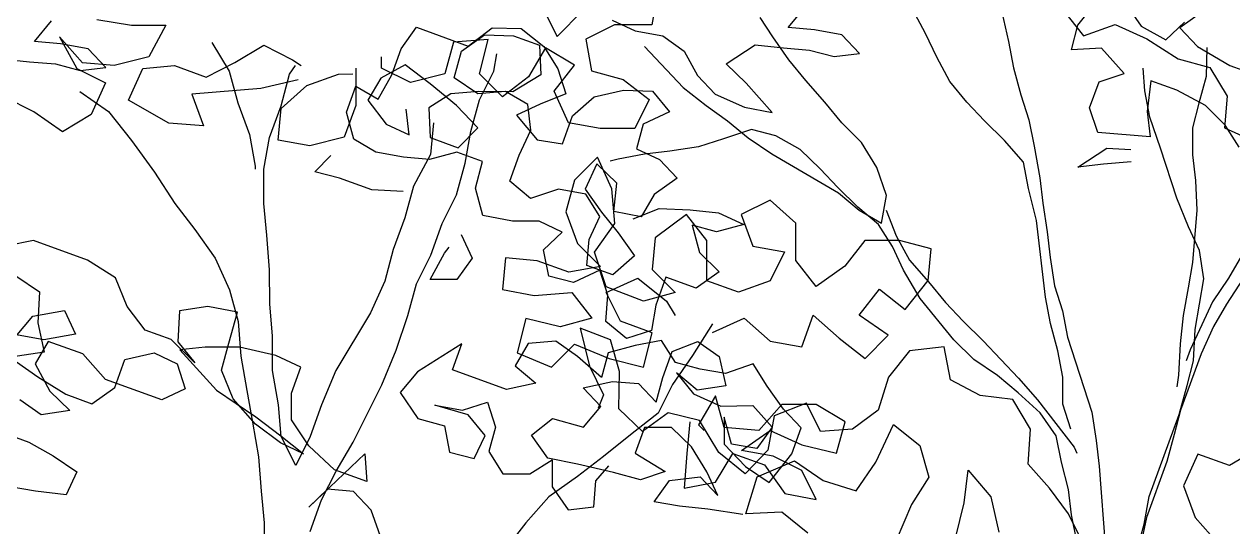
# Model space of a CAD drawing. Header units: millimetres. Extents: x 2622 to 2811, y 687 to 801.
# Drawn here: x 2710.775 to 2711.28, y 773.638 to 773.848 of the extents above; entities that cross this region are included whole.
import ezdxf

# ---------------------------------------------------------------- set-up
doc = ezdxf.new("R2010")
doc.units = ezdxf.units.MM
doc.layers.add('CHIOMA', color=94, linetype='Continuous')
doc.layers.add('tronco', color=36, linetype='Continuous')

msp = doc.modelspace()

# ---------------------------------------------------------------- linework, layer by layer
at = {"layer": 'CHIOMA'}
for p, q in [((2711.03948, 773.8614), (2711.03709, 773.84817)), ((2711.21514, 773.84806), (2711.22269, 773.85759)), ((2710.9914, 773.85535), (2710.99742, 773.84333)), ((2710.99742, 773.84333), (2711.00823, 773.85416)), ((2711.09404, 773.847), (2711.10127, 773.85563)), ((2711.20897, 773.85434), (2711.21739, 773.84353)), ((2711.23485, 773.85727), (2711.2416, 773.84766)), ((2711.26731, 773.85368), (2711.2577, 773.84694)), ((2710.77897, 773.8412), (2710.7862, 773.84983)), ((2710.8051, 773.85037), (2710.81952, 773.84798)), ((2710.81952, 773.84798), (2710.83395, 773.84799)), ((2710.83395, 773.84799), (2710.82675, 773.83476)), ((2711.02146, 773.84816), (2711.00945, 773.84214)), ((2711.02051, 773.85016), (2711.03013, 773.84564)), ((2711.03709, 773.84817), (2711.02146, 773.84816)), ((2711.08756, 773.84321), (2711.08229, 773.85126)), ((2711.21244, 773.83779), (2711.21514, 773.84806)), ((2711.21739, 773.84353), (2711.23061, 773.84835)), ((2711.23061, 773.84835), (2711.24384, 773.84235)), ((2711.2416, 773.84766), (2711.25179, 773.84192)), ((2711.25179, 773.84192), (2711.25959, 773.84932)), ((2710.78948, 773.84314), (2710.7967, 773.82992)), ((2710.7991, 773.83233), (2710.78948, 773.84314)), ((2710.93229, 773.83819), (2710.93861, 773.84715)), ((2710.93861, 773.84715), (2710.9603, 773.83927)), ((2710.95751, 773.83722), (2710.96712, 773.84396)), ((2710.9603, 773.83927), (2710.97024, 773.84692)), ((2710.96712, 773.84396), (2710.97928, 773.84364)), ((2710.97024, 773.84692), (2710.9824, 773.8466)), ((2710.97928, 773.84364), (2710.99012, 773.8397)), ((2710.9824, 773.8466), (2710.99193, 773.83905)), ((2711.03013, 773.84564), (2711.04163, 773.84351)), ((2711.04163, 773.84351), (2711.05059, 773.83719)), ((2711.0943, 773.83361), (2711.08756, 773.84321)), ((2711.10497, 773.8461), (2711.09404, 773.847)), ((2711.11648, 773.84397), (2711.10497, 773.8461)), ((2711.12387, 773.83617), (2711.11648, 773.84397)), ((2711.2577, 773.84694), (2711.2651, 773.83913)), ((2710.7899, 773.8403), (2710.77897, 773.8412)), ((2710.8014, 773.83817), (2710.7899, 773.8403)), ((2710.8088, 773.83037), (2710.8014, 773.83817)), ((2710.85319, 773.84079), (2710.86041, 773.82878)), ((2710.86281, 773.83239), (2710.87482, 773.83961)), ((2710.87482, 773.83961), (2710.88685, 773.83361)), ((2710.92835, 773.82734), (2710.93229, 773.83819)), ((2710.95415, 773.84089), (2710.95056, 773.82766)), ((2710.96858, 773.8421), (2710.95415, 773.84089)), ((2710.96498, 773.82767), (2710.96858, 773.8421)), ((2710.99262, 773.83852), (2710.98542, 773.82649)), ((2710.99012, 773.8397), (2710.99071, 773.82722)), ((2710.99193, 773.83905), (2710.99777, 773.82977)), ((2711.00465, 773.83132), (2710.99262, 773.83852)), ((2711.00945, 773.84214), (2711.01186, 773.82892)), ((2711.06809, 773.83187), (2711.08017, 773.83976)), ((2711.08017, 773.83976), (2711.092, 773.83853)), ((2711.092, 773.83853), (2711.10292, 773.83764)), ((2711.10292, 773.83764), (2711.11319, 773.83493)), ((2711.22492, 773.83837), (2711.21244, 773.83779)), ((2711.23438, 773.82778), (2711.22492, 773.83837)), ((2711.24384, 773.84235), (2711.25707, 773.83395)), ((2711.2651, 773.83913), (2711.27858, 773.83117)), ((2710.76509, 773.83396), (2710.77692, 773.83273)), ((2710.77692, 773.83273), (2710.78785, 773.83184)), ((2710.81233, 773.83114), (2710.7991, 773.83233)), ((2710.82675, 773.83476), (2710.81233, 773.83114)), ((2710.85079, 773.82637), (2710.86281, 773.83239)), ((2710.88685, 773.83361), (2710.89046, 773.83121)), ((2710.92411, 773.83004), (2710.92411, 773.83485)), ((2710.95448, 773.82604), (2710.95751, 773.83722)), ((2710.97099, 773.82888), (2710.97219, 773.8361)), ((2711.05059, 773.83719), (2711.0561, 773.82701)), ((2711.11319, 773.83493), (2711.12387, 773.83617)), ((2711.25707, 773.83395), (2711.27029, 773.83036)), ((2710.78785, 773.83184), (2710.79812, 773.82913)), ((2710.7967, 773.82992), (2710.80873, 773.82393)), ((2710.79812, 773.82913), (2710.8088, 773.83037)), ((2710.81835, 773.81672), (2710.82435, 773.82995)), ((2710.82435, 773.82995), (2710.83757, 773.83116)), ((2710.83757, 773.83116), (2710.85079, 773.82637)), ((2710.86041, 773.82878), (2710.86403, 773.81556)), ((2710.88206, 773.81438), (2710.88565, 773.8276)), ((2710.88565, 773.8276), (2710.88805, 773.83121)), ((2710.89287, 773.8228), (2710.90609, 773.82762)), ((2710.90609, 773.82762), (2710.9121, 773.82763)), ((2710.9133, 773.83003), (2710.91331, 773.81441)), ((2710.9226, 773.81715), (2710.92835, 773.82734)), ((2710.93393, 773.83145), (2710.92375, 773.82594)), ((2710.93614, 773.82404), (2710.92411, 773.83004)), ((2710.94437, 773.82357), (2710.93393, 773.83145)), ((2710.95056, 773.82766), (2710.93614, 773.82404)), ((2710.97461, 773.81807), (2710.96498, 773.82767)), ((2710.99624, 773.82049), (2711.00465, 773.83132)), ((2710.99777, 773.82977), (2711.00114, 773.81934)), ((2711.01186, 773.82892), (2711.02509, 773.82533)), ((2711.0764, 773.82374), (2711.06809, 773.83187)), ((2711.22395, 773.8244), (2711.23438, 773.82778)), ((2711.27029, 773.83036), (2711.27752, 773.81834)), ((2711.27858, 773.83117), (2711.28942, 773.82724)), ((2710.80873, 773.82393), (2710.80273, 773.8107)), ((2710.88926, 773.8252), (2710.87364, 773.82158)), ((2710.88206, 773.81317), (2710.89287, 773.8228)), ((2710.90938, 773.81172), (2710.91332, 773.82257)), ((2710.91332, 773.82257), (2710.9226, 773.81715)), ((2710.92375, 773.82594), (2710.91833, 773.81666)), ((2710.95539, 773.81446), (2710.94437, 773.82357)), ((2710.96434, 773.8194), (2710.95448, 773.82604)), ((2710.98542, 773.82649), (2710.97461, 773.81807)), ((2710.99071, 773.82722), (2710.97896, 773.82023)), ((2711.02509, 773.82533), (2711.03591, 773.81692)), ((2711.0561, 773.82701), (2711.0635, 773.81921)), ((2711.08733, 773.81158), (2711.0764, 773.82374)), ((2711.22001, 773.81356), (2711.22395, 773.8244)), ((2711.24555, 773.82475), (2711.244, 773.81201)), ((2711.2564, 773.82081), (2711.24555, 773.82475)), ((2710.77869, 773.81188), (2710.76666, 773.81788)), ((2710.79791, 773.82031), (2710.80994, 773.81191)), ((2710.87364, 773.82158), (2710.84479, 773.81915)), ((2710.84479, 773.81915), (2710.84961, 773.80593)), ((2710.95308, 773.81939), (2710.9438, 773.81355)), ((2710.96467, 773.8203), (2710.95308, 773.81939)), ((2710.97592, 773.82031), (2710.96434, 773.8194)), ((2710.97896, 773.82023), (2710.96467, 773.8203)), ((2710.98521, 773.81489), (2710.97592, 773.82031)), ((2711.00114, 773.81934), (2710.99038, 773.81506)), ((2711.00227, 773.80727), (2710.99624, 773.82049)), ((2711.00394, 773.81014), (2711.01297, 773.81811)), ((2711.01297, 773.81811), (2711.02521, 773.82083)), ((2711.02521, 773.82083), (2711.03737, 773.82051)), ((2711.03737, 773.82051), (2711.04444, 773.8118)), ((2711.0635, 773.81921), (2711.07583, 773.81371)), ((2711.24515, 773.80955), (2711.24301, 773.82055)), ((2711.2684, 773.81441), (2711.2564, 773.82081)), ((2711.27752, 773.81834), (2711.27633, 773.80512)), ((2710.83519, 773.80712), (2710.81835, 773.81672)), ((2710.86403, 773.81556), (2710.86885, 773.80234)), ((2710.87726, 773.80115), (2710.88206, 773.81438)), ((2710.88087, 773.79995), (2710.88206, 773.81317)), ((2710.91331, 773.81441), (2710.90851, 773.80118)), ((2710.91833, 773.81666), (2710.92598, 773.80672)), ((2710.93559, 773.80221), (2710.93436, 773.81289)), ((2710.9438, 773.81355), (2710.94439, 773.80106)), ((2710.96426, 773.8051), (2710.95539, 773.81446)), ((2710.99038, 773.81506), (2710.98053, 773.81045)), ((2710.98645, 773.80421), (2710.98521, 773.81489)), ((2711.03591, 773.81692), (2711.02991, 773.8049)), ((2711.07583, 773.81371), (2711.08733, 773.81158)), ((2711.22339, 773.80312), (2711.22001, 773.81356)), ((2711.2767, 773.80628), (2711.2684, 773.81441)), ((2710.79072, 773.80347), (2710.77869, 773.81188)), ((2710.80273, 773.8107), (2710.79072, 773.80347)), ((2710.80994, 773.81191), (2710.81957, 773.7999)), ((2710.84961, 773.80593), (2710.83519, 773.80712)), ((2710.91243, 773.80038), (2710.90938, 773.81172)), ((2710.98053, 773.81045), (2710.98908, 773.80019)), ((2710.99968, 773.79839), (2711.00394, 773.81014)), ((2711.01549, 773.80488), (2711.00227, 773.80727)), ((2711.04444, 773.8118), (2711.03336, 773.80662)), ((2711.244, 773.81201), (2711.24524, 773.80133)), ((2710.92598, 773.80672), (2710.93559, 773.80221)), ((2710.95614, 773.7968), (2710.96426, 773.8051)), ((2710.98161, 773.79369), (2710.98645, 773.80421)), ((2711.02991, 773.8049), (2711.01549, 773.80488)), ((2711.03336, 773.80662), (2711.03065, 773.79635)), ((2711.24524, 773.80133), (2711.22339, 773.80312)), ((2711.27633, 773.80512), (2711.28955, 773.79912)), ((2711.28254, 773.797), (2711.2767, 773.80628)), ((2710.89409, 773.79756), (2710.88087, 773.79995)), ((2710.90851, 773.80118), (2710.89409, 773.79756)), ((2710.92171, 773.79497), (2710.91243, 773.80038)), ((2710.94439, 773.80106), (2710.95614, 773.7968)), ((2710.98908, 773.80019), (2710.99968, 773.79839)), ((2710.89625, 773.78682), (2710.90282, 773.79364)), ((2710.93322, 773.79284), (2710.92171, 773.79497)), ((2710.94414, 773.79194), (2710.93322, 773.79284)), ((2710.95548, 773.79499), (2710.94414, 773.79194)), ((2710.96633, 773.79105), (2710.95548, 773.79499)), ((2710.97767, 773.78284), (2710.98161, 773.79369)), ((2711.0143, 773.79286), (2711.00469, 773.78324)), ((2711.02032, 773.77964), (2711.0143, 773.79286)), ((2711.02293, 773.79199), (2711.01956, 773.79117)), ((2711.03394, 773.79413), (2711.02293, 773.79199)), ((2711.03065, 773.79635), (2711.04027, 773.79184)), ((2711.2151, 773.78874), (2711.22717, 773.79664)), ((2711.22717, 773.79664), (2711.23719, 773.79607)), ((2710.96329, 773.77988), (2710.96633, 773.79105)), ((2711.01406, 773.7901), (2711.00922, 773.77958)), ((2711.02236, 773.78197), (2711.01406, 773.7901)), ((2711.04027, 773.79184), (2711.04767, 773.78404)), ((2711.22578, 773.78998), (2711.2151, 773.78874)), ((2711.23736, 773.79089), (2711.22578, 773.78998)), ((2710.90652, 773.78411), (2710.89625, 773.78682)), ((2710.92008, 773.77919), (2710.90652, 773.78411)), ((2710.9863, 773.77562), (2710.97767, 773.78284)), ((2711.00469, 773.78324), (2711.0011, 773.77001)), ((2711.02114, 773.77014), (2711.02236, 773.78197)), ((2711.04767, 773.78404), (2711.03806, 773.77729)), ((2710.93314, 773.77854), (2710.92008, 773.77919)), ((2710.96634, 773.76854), (2710.96329, 773.77988)), ((2710.99796, 773.77957), (2710.9863, 773.77562)), ((2711.00947, 773.77744), (2710.99796, 773.77957)), ((2711.00922, 773.77958), (2711.01596, 773.76997)), ((2711.01531, 773.76816), (2711.00947, 773.77744)), ((2711.02154, 773.76522), (2711.02032, 773.77964)), ((2711.03806, 773.77729), (2711.03264, 773.76801)), ((2711.08644, 773.7749), (2711.07442, 773.76888)), ((2711.09726, 773.76529), (2711.08644, 773.7749)), ((2710.97875, 773.76608), (2710.96634, 773.76854)), ((2711.0011, 773.77001), (2711.00592, 773.75679)), ((2711.01079, 773.75855), (2711.01531, 773.76816)), ((2711.01596, 773.76997), (2711.02303, 773.76127)), ((2711.03264, 773.76801), (2711.02114, 773.77014)), ((2711.02927, 773.76718), (2711.04003, 773.77146)), ((2711.05158, 773.76886), (2711.03837, 773.75923)), ((2711.04003, 773.77146), (2711.0531, 773.77081)), ((2711.06001, 773.75804), (2711.05158, 773.76886)), ((2711.0531, 773.77081), (2711.06493, 773.76959)), ((2711.06493, 773.76959), (2711.07545, 773.76475)), ((2711.07442, 773.76888), (2711.07924, 773.75566)), ((2710.99, 773.76609), (2710.97875, 773.76608)), ((2710.99962, 773.76158), (2710.99, 773.76609)), ((2711.01313, 773.75319), (2711.02154, 773.76522)), ((2711.05384, 773.76441), (2711.05689, 773.75307)), ((2711.06411, 773.7617), (2711.05384, 773.76441)), ((2711.07545, 773.76475), (2711.06411, 773.7617)), ((2711.09728, 773.74966), (2711.09726, 773.76529)), ((2710.77858, 773.75804), (2710.76757, 773.7559)), ((2710.80118, 773.74984), (2710.77858, 773.75804)), ((2710.95731, 773.76057), (2710.96192, 773.75071)), ((2710.99182, 773.75418), (2710.99962, 773.76158)), ((2711.00592, 773.75679), (2711.01554, 773.74719)), ((2711.0099, 773.74762), (2711.01079, 773.75855)), ((2711.02303, 773.76127), (2711.02978, 773.75166)), ((2711.03837, 773.75923), (2711.03718, 773.746)), ((2711.06002, 773.74122), (2711.06001, 773.75804)), ((2711.12612, 773.75811), (2711.11771, 773.74728)), ((2711.14054, 773.75812), (2711.12612, 773.75811)), ((2711.15377, 773.75452), (2711.14054, 773.75812)), ((2710.94434, 773.74175), (2710.95041, 773.75284)), ((2710.95041, 773.75284), (2710.9523, 773.75522)), ((2710.99396, 773.74317), (2710.99182, 773.75418)), ((2711.01795, 773.73877), (2711.01313, 773.75319)), ((2711.02978, 773.75166), (2711.02074, 773.74368)), ((2711.05689, 773.75307), (2711.06519, 773.74494)), ((2711.07924, 773.75566), (2711.09247, 773.75327)), ((2711.09247, 773.75327), (2711.08647, 773.74124)), ((2711.15258, 773.7413), (2711.15377, 773.75452)), ((2710.81285, 773.74253), (2710.80118, 773.74984)), ((2710.96192, 773.75071), (2710.9556, 773.74175)), ((2710.97587, 773.75076), (2710.97468, 773.73753)), ((2710.9891, 773.74957), (2710.97587, 773.75076)), ((2711.00232, 773.74477), (2710.9891, 773.74957)), ((2711.01554, 773.74719), (2711.00232, 773.74477)), ((2711.02074, 773.74368), (2711.0099, 773.74762)), ((2711.1057, 773.73885), (2711.09728, 773.74966)), ((2711.11771, 773.74728), (2711.1057, 773.73885)), ((2710.7712, 773.74333), (2710.78106, 773.73668)), ((2710.8177, 773.73054), (2710.81285, 773.74253)), ((2710.9556, 773.74175), (2710.94434, 773.74175)), ((2711.00423, 773.74047), (2710.99396, 773.74317)), ((2711.01532, 773.74565), (2711.00423, 773.74047)), ((2711.0187, 773.73522), (2711.01532, 773.74565)), ((2711.01796, 773.73637), (2711.03117, 773.74239)), ((2711.03117, 773.74239), (2711.0432, 773.73279)), ((2711.03718, 773.746), (2711.04681, 773.7364)), ((2711.04293, 773.74279), (2711.03866, 773.73104)), ((2711.05558, 773.7382), (2711.04293, 773.74279)), ((2711.06519, 773.74494), (2711.05558, 773.7382)), ((2710.78106, 773.73668), (2710.78041, 773.72362)), ((2710.97468, 773.73753), (2710.98791, 773.73514)), ((2710.98791, 773.73514), (2711.00353, 773.73636)), ((2711.00353, 773.73636), (2711.01196, 773.72555)), ((2711.03359, 773.73278), (2711.01795, 773.73877)), ((2711.02398, 773.72436), (2711.01796, 773.73637)), ((2711.04681, 773.7364), (2711.03359, 773.73278)), ((2711.07325, 773.73642), (2711.06002, 773.74122)), ((2711.08647, 773.74124), (2711.07325, 773.73642)), ((2711.12374, 773.72685), (2711.13215, 773.73768)), ((2711.13215, 773.73768), (2711.14297, 773.72927)), ((2711.14297, 773.72927), (2711.15258, 773.7413)), ((2711.0178, 773.72429), (2711.0187, 773.73522)), ((2711.0432, 773.73279), (2711.04681, 773.72678)), ((2710.77113, 773.71778), (2710.77835, 773.72641)), ((2710.77835, 773.72641), (2710.7915, 773.7288)), ((2710.7915, 773.7288), (2710.7961, 773.71894)), ((2710.82535, 773.72061), (2710.8177, 773.73054)), ((2710.83956, 773.72875), (2710.83891, 773.71568)), ((2710.85147, 773.73056), (2710.83956, 773.72875)), ((2710.86388, 773.72811), (2710.85147, 773.73056)), ((2710.86019, 773.71512), (2710.86388, 773.72811)), ((2711.03866, 773.73104), (2711.03686, 773.72044)), ((2711.09971, 773.71361), (2711.10451, 773.72683)), ((2711.10451, 773.72683), (2711.11534, 773.71723)), ((2711.13577, 773.71845), (2711.12374, 773.72685)), ((2710.78041, 773.72362), (2710.78313, 773.71138)), ((2710.98431, 773.72552), (2710.98072, 773.71109)), ((2710.99874, 773.72193), (2710.98431, 773.72552)), ((2711.01196, 773.72555), (2710.99874, 773.72193)), ((2711.00703, 773.72145), (2711.01099, 773.70559)), ((2711.01982, 773.71654), (2711.00703, 773.72145)), ((2711.02643, 773.71707), (2711.0178, 773.72429)), ((2711.0372, 773.71956), (2711.02398, 773.72436)), ((2711.06244, 773.72319), (2711.05404, 773.70996)), ((2711.06245, 773.71958), (2711.07566, 773.7256)), ((2711.07566, 773.7256), (2711.08649, 773.716)), ((2710.78296, 773.71655), (2710.77146, 773.71868)), ((2710.7961, 773.71894), (2710.78296, 773.71655)), ((2710.8362, 773.71667), (2710.82535, 773.72061)), ((2710.84598, 773.70698), (2710.8362, 773.71667)), ((2711.02357, 773.70336), (2711.01982, 773.71654)), ((2711.03686, 773.72044), (2711.02643, 773.71707)), ((2711.04106, 773.71631), (2711.03006, 773.71417)), ((2711.03361, 773.70513), (2711.0372, 773.71956)), ((2711.0469, 773.70703), (2711.04106, 773.71631)), ((2711.11534, 773.71723), (2711.12616, 773.70882)), ((2711.12616, 773.70882), (2711.13577, 773.71845)), ((2710.78313, 773.71138), (2710.76908, 773.70932)), ((2710.78477, 773.7159), (2710.77935, 773.70661)), ((2710.79923, 773.71065), (2710.78477, 773.7159)), ((2710.83891, 773.71568), (2710.84598, 773.70698)), ((2710.85041, 773.71356), (2710.83973, 773.71232)), ((2710.83973, 773.71232), (2710.85511, 773.69548)), ((2710.86471, 773.71348), (2710.85041, 773.71356)), ((2710.85716, 773.70395), (2710.86019, 773.71512)), ((2710.87983, 773.71004), (2710.86471, 773.71348)), ((2710.95768, 773.71486), (2710.93912, 773.70319)), ((2710.95374, 773.70402), (2710.95768, 773.71486)), ((2710.98536, 773.71505), (2710.97995, 773.70576)), ((2710.99695, 773.71596), (2710.98536, 773.71505)), ((2710.99515, 773.7051), (2711.00475, 773.71472)), ((2711.0059, 773.70964), (2710.99695, 773.71596)), ((2711.00475, 773.71472), (2711.01918, 773.70873)), ((2711.01872, 773.71112), (2711.01601, 773.70085)), ((2711.03006, 773.71417), (2711.01872, 773.71112)), ((2711.04157, 773.70079), (2711.0455, 773.71163)), ((2711.0455, 773.71163), (2711.05626, 773.71591)), ((2711.05626, 773.71591), (2711.06522, 773.70959)), ((2711.08649, 773.716), (2711.09971, 773.71361)), ((2711.14476, 773.71193), (2711.13593, 773.70098)), ((2711.15919, 773.71362), (2711.14476, 773.71193)), ((2711.1619, 773.69981), (2711.15919, 773.71362)), ((2710.77147, 773.70743), (2710.78042, 773.70111)), ((2710.77935, 773.70661), (2710.78544, 773.69519)), ((2710.80869, 773.70006), (2710.79923, 773.71065)), ((2710.81255, 773.69661), (2710.81681, 773.70836)), ((2710.81681, 773.70836), (2710.82905, 773.71108)), ((2710.82905, 773.71108), (2710.83867, 773.70657)), ((2710.83867, 773.70657), (2710.84204, 773.69613)), ((2710.89035, 773.7052), (2710.87983, 773.71004)), ((2710.98072, 773.71109), (2710.99515, 773.7051)), ((2711.01601, 773.70085), (2711.0059, 773.70964)), ((2711.01918, 773.70873), (2711.03361, 773.70513)), ((2711.05404, 773.70996), (2711.04564, 773.69793)), ((2711.05717, 773.70433), (2711.0469, 773.70703)), ((2711.06522, 773.70959), (2711.06794, 773.69735)), ((2711.07944, 773.70648), (2711.06777, 773.70253)), ((2711.08527, 773.6972), (2711.07944, 773.70648)), ((2710.78042, 773.70111), (2710.79209, 773.6938)), ((2710.86201, 773.69196), (2710.85716, 773.70395)), ((2710.88641, 773.69435), (2710.89035, 773.7052)), ((2710.93912, 773.70319), (2710.93189, 773.69456)), ((2710.97634, 773.69582), (2710.95374, 773.70402)), ((2710.97995, 773.70576), (2710.98858, 773.69853)), ((2711.01099, 773.70559), (2711.01679, 773.69365)), ((2711.0232, 773.68769), (2711.02357, 773.70336)), ((2711.0474, 773.70276), (2711.05447, 773.69406)), ((2711.05603, 773.69554), (2711.0474, 773.70276)), ((2711.06777, 773.70253), (2711.05717, 773.70433)), ((2710.80294, 773.68987), (2710.81255, 773.69661)), ((2710.83219, 773.69153), (2710.80869, 773.70006)), ((2710.84204, 773.69613), (2710.83219, 773.69153)), ((2710.98858, 773.69853), (2710.97634, 773.69582)), ((2711.00829, 773.69649), (2711.02053, 773.69921)), ((2711.01569, 773.68869), (2711.00829, 773.69649)), ((2711.02053, 773.69921), (2711.03146, 773.69831)), ((2711.03146, 773.69831), (2711.03886, 773.69051)), ((2711.03886, 773.69051), (2711.04157, 773.70079)), ((2711.04564, 773.69793), (2711.03964, 773.68591)), ((2711.06794, 773.69735), (2711.05603, 773.69554)), ((2711.09202, 773.68759), (2711.08527, 773.6972)), ((2711.13593, 773.70098), (2711.13163, 773.68716)), ((2711.17429, 773.69325), (2711.1619, 773.69981)), ((2710.78183, 773.68525), (2710.77287, 773.69157)), ((2710.78544, 773.69519), (2710.79374, 773.68707)), ((2710.79209, 773.6938), (2710.80294, 773.68987)), ((2710.85511, 773.69548), (2710.87155, 773.6844)), ((2710.87146, 773.68136), (2710.86201, 773.69196)), ((2710.88642, 773.6831), (2710.88641, 773.69435)), ((2710.93189, 773.69456), (2710.93921, 773.68372)), ((2711.01679, 773.69365), (2711.01454, 773.68808)), ((2711.05447, 773.69406), (2711.06589, 773.68889)), ((2711.06367, 773.69314), (2711.05647, 773.68111)), ((2711.06729, 773.67992), (2711.06367, 773.69314)), ((2711.1879, 773.69164), (2711.17429, 773.69325)), ((2711.19535, 773.67929), (2711.1879, 773.69164)), ((2710.79374, 773.68707), (2710.78183, 773.68525)), ((2710.94635, 773.68931), (2710.95786, 773.68718)), ((2710.96024, 773.68529), (2710.94635, 773.68931)), ((2710.95786, 773.68718), (2710.96829, 773.69055)), ((2710.96829, 773.69055), (2710.97166, 773.68012)), ((2711.00847, 773.68006), (2711.01569, 773.68869)), ((2711.03312, 773.67823), (2711.0232, 773.68769)), ((2711.03964, 773.68591), (2711.02883, 773.67748)), ((2711.04382, 773.68609), (2711.03312, 773.67823)), ((2711.05702, 773.68283), (2711.04382, 773.68609)), ((2711.06589, 773.68889), (2711.07928, 773.68914)), ((2711.07928, 773.68914), (2711.08726, 773.68011)), ((2711.09132, 773.68956), (2711.08172, 773.67873)), ((2711.10173, 773.69017), (2711.08814, 773.68477)), ((2711.10575, 773.68957), (2711.09132, 773.68956)), ((2711.09942, 773.67979), (2711.09202, 773.68759)), ((2711.10754, 773.67823), (2711.10173, 773.69017)), ((2711.11777, 773.68237), (2711.10575, 773.68957)), ((2711.13163, 773.68716), (2711.12094, 773.67929)), ((2710.8819, 773.67348), (2710.87146, 773.68136)), ((2710.87155, 773.6844), (2710.88198, 773.67652)), ((2710.89373, 773.67226), (2710.88642, 773.6831)), ((2710.93921, 773.68372), (2710.95038, 773.68068)), ((2710.96731, 773.67659), (2710.96024, 773.68529)), ((2710.98678, 773.67668), (2710.99549, 773.68375)), ((2710.99549, 773.68375), (2711.00847, 773.68006)), ((2711.05286, 773.68231), (2711.05167, 773.66909)), ((2711.05647, 773.68111), (2711.05888, 773.67871)), ((2711.0651, 773.66945), (2711.05702, 773.68283)), ((2711.06729, 773.68429), (2711.0673, 773.67303)), ((2711.07034, 773.67295), (2711.06729, 773.68429)), ((2711.08814, 773.68477), (2711.0855, 773.67054)), ((2711.11418, 773.66915), (2711.11777, 773.68237)), ((2711.13066, 773.66551), (2711.13804, 773.68119)), ((2711.13804, 773.68119), (2711.14899, 773.67236)), ((2710.76491, 773.67809), (2710.77666, 773.67383)), ((2710.88198, 773.67652), (2710.89152, 773.66897)), ((2710.95038, 773.68068), (2710.95253, 773.66968)), ((2710.9628, 773.66697), (2710.96731, 773.67659)), ((2710.97166, 773.68012), (2710.96896, 773.66985)), ((2710.99353, 773.66707), (2710.98678, 773.67668)), ((2711.03402, 773.68), (2711.03008, 773.66915)), ((2711.04528, 773.68), (2711.03402, 773.68)), ((2711.05358, 773.67187), (2711.04528, 773.68)), ((2711.08172, 773.67873), (2711.06729, 773.67992)), ((2711.07451, 773.67031), (2711.08652, 773.67874)), ((2711.08726, 773.68011), (2711.08094, 773.67115)), ((2711.08652, 773.67874), (2711.09975, 773.67274)), ((2711.09548, 773.66894), (2711.09942, 773.67979)), ((2711.12094, 773.67929), (2711.10754, 773.67823)), ((2711.19436, 773.66465), (2711.19535, 773.67929)), ((2710.77666, 773.67383), (2710.78685, 773.66808)), ((2710.89152, 773.66897), (2710.8819, 773.67348)), ((2710.90442, 773.66224), (2710.89373, 773.67226)), ((2711.05999, 773.66136), (2711.05358, 773.67187)), ((2711.0673, 773.67303), (2711.07618, 773.66367)), ((2711.08094, 773.67115), (2711.07034, 773.67295)), ((2711.09975, 773.67274), (2711.11418, 773.66915)), ((2711.14899, 773.67236), (2711.15274, 773.65918)), ((2711.29052, 773.67122), (2711.27851, 773.664)), ((2710.78685, 773.66808), (2710.79672, 773.66144)), ((2710.89367, 773.64671), (2710.91707, 773.6689)), ((2710.91707, 773.6689), (2710.91798, 773.65732)), ((2710.95253, 773.66968), (2710.9628, 773.66697)), ((2710.96896, 773.66985), (2710.9748, 773.66057)), ((2710.98605, 773.66058), (2710.99533, 773.66642)), ((2711.00593, 773.66462), (2710.99353, 773.66707)), ((2710.99533, 773.66642), (2710.99534, 773.65516)), ((2711.03008, 773.66915), (2711.04266, 773.66152)), ((2711.05167, 773.66909), (2711.05049, 773.65466)), ((2711.06371, 773.65708), (2711.07091, 773.66911)), ((2711.07605, 773.66062), (2711.0651, 773.66945)), ((2711.07091, 773.66911), (2711.08413, 773.66431)), ((2711.08774, 773.66792), (2711.07451, 773.67031)), ((2711.0855, 773.67054), (2711.07605, 773.66062)), ((2711.081, 773.6594), (2711.09665, 773.66603)), ((2711.08604, 773.65702), (2711.09548, 773.66894)), ((2711.09976, 773.66192), (2711.08774, 773.66792)), ((2711.09665, 773.66603), (2711.10862, 773.65782)), ((2711.26528, 773.66879), (2711.25928, 773.65557)), ((2711.27851, 773.664), (2711.26528, 773.66879)), ((2710.79672, 773.66144), (2710.7922, 773.65182)), ((2710.91798, 773.65732), (2710.90442, 773.66224)), ((2711.02105, 773.66117), (2711.00593, 773.66462)), ((2711.01366, 773.65772), (2711.019, 773.66397)), ((2711.03223, 773.65814), (2711.02105, 773.66117)), ((2711.04266, 773.66152), (2711.03223, 773.65814)), ((2711.0646, 773.65151), (2711.05999, 773.66136)), ((2711.07618, 773.66367), (2711.08604, 773.65702)), ((2711.08413, 773.66431), (2711.09256, 773.6523)), ((2711.10578, 773.64991), (2711.09976, 773.66192)), ((2711.12245, 773.65353), (2711.13066, 773.66551)), ((2711.16761, 773.6485), (2711.16922, 773.66211)), ((2711.16922, 773.66211), (2711.17873, 773.651)), ((2711.20325, 773.65457), (2711.19436, 773.66465)), ((2710.9748, 773.66057), (2710.98605, 773.66058)), ((2711.01276, 773.64679), (2711.01366, 773.65772)), ((2711.03806, 773.64886), (2711.04439, 773.65782)), ((2711.04439, 773.65782), (2711.0572, 773.65931)), ((2711.05049, 773.65466), (2711.06371, 773.65708)), ((2711.0572, 773.65931), (2711.0646, 773.65151)), ((2711.0763, 773.64392), (2711.081, 773.6594)), ((2711.10862, 773.65782), (2711.12245, 773.65353)), ((2711.15274, 773.65918), (2711.14555, 773.64782)), ((2711.25928, 773.65557), (2711.26411, 773.64235)), ((2710.77947, 773.65337), (2710.76887, 773.65517)), ((2710.7922, 773.65182), (2710.77947, 773.65337)), ((2710.90147, 773.65411), (2710.89367, 773.64671)), ((2710.9124, 773.65321), (2710.90147, 773.65411)), ((2710.91979, 773.64541), (2710.9124, 773.65321)), ((2710.99534, 773.65516), (2711.00208, 773.64555)), ((2711.09256, 773.6523), (2711.10578, 773.64991)), ((2711.17873, 773.651), (2711.18207, 773.63617)), ((2711.21112, 773.64387), (2711.20325, 773.65457)), ((2711.00208, 773.64555), (2711.01276, 773.64679)), ((2711.04866, 773.64706), (2711.03806, 773.64886)), ((2711.0605, 773.64584), (2711.04866, 773.64706)), ((2711.07504, 773.64363), (2711.0605, 773.64584)), ((2711.14555, 773.64782), (2711.1392, 773.63275)), ((2711.16394, 773.63364), (2711.16761, 773.6485)), ((2710.92432, 773.63251), (2710.91979, 773.64541)), ((2711.09134, 773.64458), (2711.0763, 773.64392)), ((2711.10229, 773.63575), (2711.09134, 773.64458)), ((2711.21816, 773.62987), (2711.21112, 773.64387)), ((2711.26411, 773.64235), (2711.27373, 773.63154))]:
    msp.add_line(p, q, dxfattribs=at)
at = {"layer": 'tronco'}
for p, q in [((2711.15147, 773.84457), (2711.14596, 773.85475)), ((2711.18334, 773.85346), (2711.18606, 773.84122)), ((2711.15608, 773.83471), (2711.15147, 773.84457)), ((2711.03391, 773.83916), (2711.05019, 773.822)), ((2711.18606, 773.84122), (2711.18821, 773.83021)), ((2711.26904, 773.83873), (2711.26872, 773.82657)), ((2711.10137, 773.8249), (2711.0943, 773.83361)), ((2711.16159, 773.82453), (2711.15608, 773.83471)), ((2710.96499, 773.81686), (2710.97099, 773.82888)), ((2711.18821, 773.83021), (2711.19125, 773.81888)), ((2711.24301, 773.82055), (2711.24235, 773.83)), ((2711.10935, 773.81587), (2711.10137, 773.8249)), ((2711.16866, 773.81582), (2711.16159, 773.82453)), ((2711.26872, 773.82657), (2711.26569, 773.81539)), ((2711.05019, 773.822), (2711.05972, 773.81444)), ((2711.19125, 773.81888), (2711.19463, 773.80845)), ((2710.9614, 773.80363), (2710.96499, 773.81686)), ((2711.05972, 773.81444), (2711.06868, 773.80812)), ((2711.11642, 773.80717), (2711.10935, 773.81587)), ((2711.17606, 773.80802), (2711.16866, 773.81582)), ((2711.26569, 773.81539), (2711.26298, 773.80512)), ((2710.94577, 773.80722), (2710.94458, 773.794)), ((2711.06868, 773.80812), (2711.07731, 773.8009)), ((2711.12472, 773.79904), (2711.11642, 773.80717)), ((2711.18436, 773.7999), (2711.17606, 773.80802)), ((2711.19463, 773.80845), (2711.19677, 773.79744)), ((2711.24968, 773.79665), (2711.24515, 773.80955)), ((2710.86885, 773.80234), (2710.87126, 773.78912)), ((2710.95901, 773.79041), (2710.9614, 773.80363)), ((2711.07863, 773.80451), (2711.06696, 773.80056)), ((2711.0889, 773.80181), (2711.07863, 773.80451)), ((2711.26298, 773.80512), (2711.26299, 773.79387)), ((2710.81957, 773.7999), (2710.8292, 773.78668)), ((2710.87487, 773.78793), (2710.87726, 773.80115)), ((2711.05653, 773.79719), (2711.04462, 773.79537)), ((2711.06696, 773.80056), (2711.05653, 773.79719)), ((2711.07731, 773.8009), (2711.08718, 773.79425)), ((2711.09909, 773.79606), (2711.0889, 773.80181)), ((2711.13113, 773.78853), (2711.12472, 773.79904)), ((2711.19234, 773.79086), (2711.18436, 773.7999)), ((2711.19677, 773.79744), (2711.19916, 773.7843)), ((2710.94458, 773.794), (2710.93738, 773.78077)), ((2711.04462, 773.79537), (2711.03394, 773.79413)), ((2711.08718, 773.79425), (2711.11504, 773.778)), ((2711.10739, 773.78794), (2711.09909, 773.79606)), ((2711.25643, 773.77579), (2711.24968, 773.79665)), ((2711.26299, 773.79387), (2711.26423, 773.78319)), ((2710.87126, 773.78912), (2710.87126, 773.78792)), ((2710.87488, 773.7735), (2710.87487, 773.78793)), ((2710.95542, 773.77718), (2710.95901, 773.79041)), ((2711.11479, 773.78014), (2711.10739, 773.78794)), ((2711.13508, 773.77686), (2711.13113, 773.78853)), ((2711.19448, 773.77986), (2711.19234, 773.79086)), ((2710.8292, 773.78668), (2710.83762, 773.77347)), ((2711.19916, 773.7843), (2711.2004, 773.77362)), ((2711.26423, 773.78319), (2711.26481, 773.7707)), ((2710.93738, 773.78077), (2710.93379, 773.76755)), ((2710.94942, 773.76516), (2710.95542, 773.77718)), ((2711.12309, 773.77201), (2711.11479, 773.78014)), ((2711.11504, 773.778), (2711.12367, 773.77078)), ((2711.13296, 773.76536), (2711.13508, 773.77686)), ((2711.19778, 773.76639), (2711.19448, 773.77986)), ((2710.83762, 773.77347), (2710.84605, 773.76266)), ((2710.8761, 773.76028), (2710.87488, 773.7735)), ((2711.13172, 773.76478), (2711.12309, 773.77201)), ((2711.2004, 773.77362), (2711.20221, 773.76171)), ((2711.26128, 773.7638), (2711.25643, 773.77579)), ((2710.93379, 773.76755), (2710.92899, 773.75432)), ((2711.12367, 773.77078), (2711.13296, 773.76536)), ((2711.13492, 773.77078), (2711.1392, 773.76002)), ((2711.26481, 773.7707), (2711.26302, 773.74884)), ((2710.84605, 773.76266), (2710.85447, 773.75064)), ((2710.94462, 773.75193), (2710.94942, 773.76516)), ((2711.13756, 773.7555), (2711.13172, 773.76478)), ((2711.20149, 773.73435), (2711.19778, 773.76639)), ((2711.20221, 773.76171), (2711.20345, 773.75103)), ((2711.26589, 773.75394), (2711.26128, 773.7638)), ((2710.87731, 773.74586), (2710.8761, 773.76028)), ((2711.1392, 773.76002), (2711.14471, 773.74984)), ((2710.92899, 773.75432), (2710.9254, 773.74109)), ((2710.93862, 773.7399), (2710.94462, 773.75193)), ((2711.14217, 773.74565), (2711.13756, 773.7555)), ((2711.26771, 773.74203), (2711.26589, 773.75394)), ((2711.28347, 773.75165), (2711.27806, 773.74236)), ((2710.85447, 773.75064), (2710.86049, 773.73743)), ((2711.14471, 773.74984), (2711.15269, 773.74081)), ((2711.20345, 773.75103), (2711.20527, 773.73911)), ((2711.26302, 773.74884), (2711.26122, 773.73825)), ((2710.87733, 773.73143), (2710.87731, 773.74586)), ((2711.14916, 773.7339), (2711.14217, 773.74565)), ((2711.2641, 773.72083), (2711.26771, 773.74203)), ((2711.27806, 773.74236), (2711.27141, 773.7325)), ((2711.28414, 773.7422), (2711.27716, 773.73144)), ((2710.86049, 773.73743), (2710.86411, 773.72421)), ((2710.9254, 773.74109), (2710.9194, 773.72787)), ((2710.93503, 773.72668), (2710.93862, 773.7399)), ((2711.15269, 773.74081), (2711.15976, 773.7321)), ((2711.20527, 773.73911), (2711.20864, 773.72868)), ((2711.26122, 773.73825), (2711.25909, 773.72674)), ((2710.87854, 773.71821), (2710.87733, 773.73143)), ((2711.1633, 773.7165), (2711.14916, 773.7339)), ((2711.15976, 773.7321), (2711.16716, 773.7243)), ((2711.20364, 773.72334), (2711.20149, 773.73435)), ((2711.27141, 773.7325), (2711.2669, 773.72289)), ((2711.27716, 773.73144), (2711.27174, 773.72215)), ((2710.9194, 773.72787), (2710.905, 773.70381)), ((2710.93023, 773.71225), (2710.93503, 773.72668)), ((2711.20864, 773.72868), (2711.21079, 773.71767)), ((2711.25909, 773.72674), (2711.25786, 773.71491)), ((2710.86411, 773.72421), (2710.86533, 773.70979)), ((2711.16716, 773.7243), (2711.17546, 773.71617)), ((2711.20668, 773.712), (2711.20364, 773.72334)), ((2711.2669, 773.72289), (2711.26205, 773.71237)), ((2711.27174, 773.72215), (2711.26657, 773.71073)), ((2710.87855, 773.70379), (2710.87854, 773.71821)), ((2711.1716, 773.70837), (2711.1633, 773.7165)), ((2711.17546, 773.71617), (2711.19026, 773.70057)), ((2711.21079, 773.71767), (2711.22091, 773.68638)), ((2711.26345, 773.70777), (2711.2641, 773.72083)), ((2710.92424, 773.69782), (2710.93023, 773.71225)), ((2711.20883, 773.701), (2711.20668, 773.712)), ((2711.25786, 773.71491), (2711.25721, 773.70185)), ((2711.26205, 773.71237), (2711.26041, 773.70785)), ((2710.86533, 773.70979), (2710.86774, 773.69536)), ((2711.18147, 773.70172), (2711.1716, 773.70837)), ((2711.26657, 773.71073), (2711.25804, 773.68722)), ((2711.26075, 773.6975), (2711.26345, 773.70777)), ((2710.88097, 773.68937), (2710.87855, 773.70379)), ((2710.905, 773.70381), (2710.899, 773.68938)), ((2711.1901, 773.69449), (2711.18147, 773.70172)), ((2711.20883, 773.68974), (2711.20883, 773.701)), ((2711.25721, 773.70185), (2711.25648, 773.697)), ((2710.91224, 773.67377), (2710.92424, 773.69782)), ((2711.19026, 773.70057), (2711.19823, 773.69154)), ((2711.25739, 773.68542), (2711.26075, 773.6975)), ((2710.86774, 773.69536), (2710.87016, 773.68214)), ((2711.1993, 773.68604), (2711.1901, 773.69449)), ((2711.19823, 773.69154), (2711.21353, 773.67167)), ((2710.88218, 773.67615), (2710.88097, 773.68937)), ((2710.899, 773.68938), (2710.8942, 773.67616)), ((2711.20605, 773.67643), (2711.1993, 773.68604)), ((2711.21221, 773.67931), (2711.20883, 773.68974)), ((2711.22091, 773.68638), (2711.22273, 773.67447)), ((2711.25804, 773.68722), (2711.25534, 773.67695)), ((2710.87016, 773.68214), (2710.87258, 773.66772)), ((2711.24492, 773.65107), (2711.25739, 773.68542)), ((2710.88821, 773.66413), (2710.88218, 773.67615)), ((2710.8942, 773.67616), (2710.88821, 773.66413)), ((2711.02883, 773.67748), (2711.01682, 773.66785)), ((2711.20819, 773.66542), (2711.20605, 773.67643)), ((2711.25534, 773.67695), (2711.25231, 773.66578)), ((2710.90504, 773.66174), (2710.91224, 773.67377)), ((2711.21353, 773.67167), (2711.21468, 773.66921)), ((2711.22273, 773.67447), (2711.22396, 773.66379)), ((2710.87258, 773.66772), (2710.87379, 773.6533)), ((2711.01682, 773.66785), (2711.00601, 773.65943)), ((2711.25231, 773.66578), (2711.24378, 773.64228)), ((2710.89904, 773.64972), (2710.90504, 773.66174)), ((2711.21124, 773.65409), (2711.20819, 773.66542)), ((2711.22396, 773.66379), (2711.2267, 773.62904)), ((2711.00601, 773.65943), (2710.99399, 773.65101)), ((2710.87379, 773.6533), (2710.87501, 773.64008)), ((2710.99399, 773.65101), (2710.98439, 773.64018)), ((2711.21248, 773.64341), (2711.21124, 773.65409)), ((2711.24279, 773.63956), (2711.24492, 773.65107)), ((2710.89424, 773.63649), (2710.89904, 773.64972)), ((2711.21462, 773.6324), (2711.21248, 773.64341)), ((2711.24378, 773.64228), (2711.24066, 773.62806)), ((2710.87501, 773.64008), (2710.87505, 773.5944)), ((2710.98439, 773.64018), (2710.97598, 773.62935)), ((2711.23976, 773.62839), (2711.24279, 773.63956))]:
    msp.add_line(p, q, dxfattribs=at)

doc.saveas('drawing.dxf')
